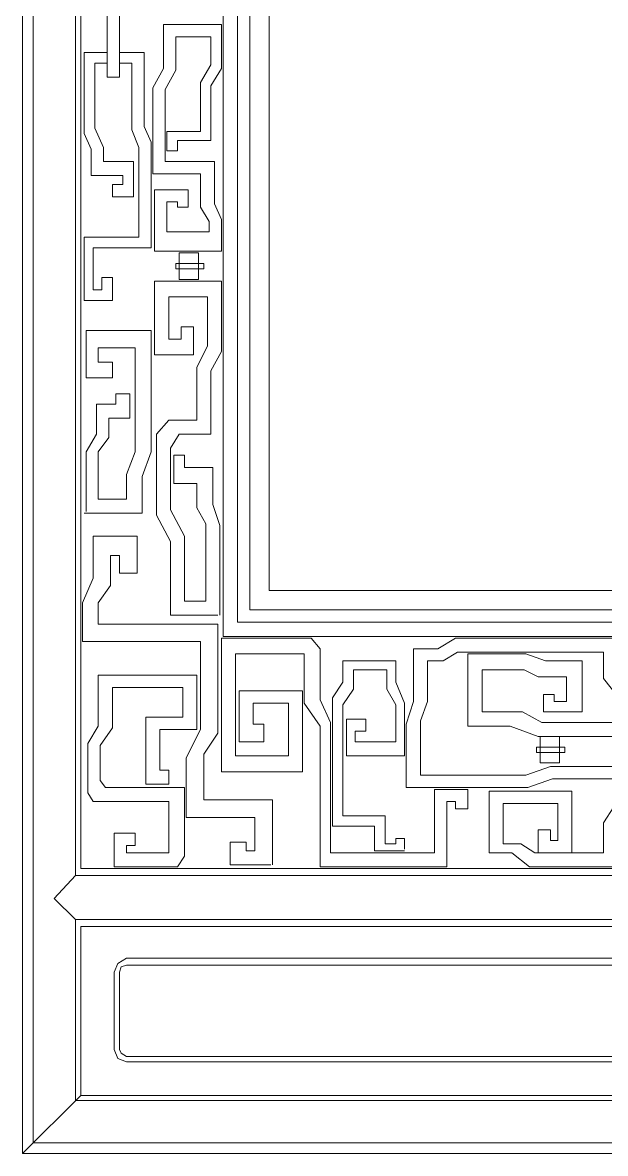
# Model space of a CAD drawing. Header units: centimetres. Extents: x -8.4 to 6.8, y -15.8 to 12.8.
# Drawn here: x -8.39 to -1.11, y -15.84 to -1.69 of the extents above; entities that cross this region are included whole.
import ezdxf

# ---------------------------------------------------------------- set-up
doc = ezdxf.new("R2010")
doc.units = ezdxf.units.CM
doc.header["$MEASUREMENT"] = 0
doc.layers.add('layer 1', color=7, linetype='Continuous')

msp = doc.modelspace()

# ---------------------------------------------------------------- linework, layer by layer
at = {"layer": 'layer 1', "color": 250, "lineweight": 0}
for points in [[(-8.38786, -15.83616), (-8.38786, -15.83616), (-8.38786, 12.7765), (-8.38786, 12.7765)], [(-8.25588, -15.70418), (-8.25588, -15.70418), (-8.25588, 12.66656), (-8.25588, 12.66656)], [(-7.72795, -12.36111), (-7.72795, -12.36111), (-7.72795, 9.30173), (-7.72795, 9.30173)], [(-7.6621, -12.27321), (-7.6621, -12.27321), (-7.6621, 9.2356), (-7.6621, 9.2356)], [(-6.18854, -4.57587), (-6.18854, -4.57587), (-6.43046, -4.57587), (-6.43046, -4.57587)], [(-6.43046, -4.57587), (-6.43046, -4.57587), (-6.43046, -4.90568), (-6.43046, -4.90568)], [(-6.18854, -4.90568), (-6.18854, -4.90568), (-6.18854, -4.57587), (-6.18854, -4.57587)], [(-6.43046, -4.90568), (-6.43046, -4.90568), (-6.18854, -4.90568), (-6.18854, -4.90568)], [(-1.67996, -10.62386), (-1.67996, -10.62386), (-1.92188, -10.62386), (-1.92188, -10.62386)], [(-1.92188, -10.62386), (-1.92188, -10.62386), (-1.92188, -10.95368), (-1.92188, -10.95368)], [(-1.67996, -10.95368), (-1.67996, -10.95368), (-1.67996, -10.62386), (-1.67996, -10.62386)], [(-1.92188, -10.95368), (-1.92188, -10.95368), (-1.67996, -10.95368), (-1.67996, -10.95368)], [(-7.6621, -12.27321), (-7.6621, -12.27321), (6.08351, -12.27321), (6.08351, -12.27321)], [(-7.72795, -12.36111), (-7.72795, -12.36111), (6.14936, -12.36111), (6.14936, -12.36111)], [(-7.72795, -12.91108), (-7.72795, -12.91108), (6.14936, -12.91108), (6.14936, -12.91108)], [(-7.72795, -15.17625), (-7.72795, -15.17625), (-7.72795, -12.91108), (-7.72795, -12.91108)], [(-7.6621, -12.99897), (-7.6621, -12.99897), (6.08351, -12.99897), (6.08351, -12.99897)], [(-7.6621, -15.1104), (-7.6621, -15.1104), (-7.6621, -12.99897), (-7.6621, -12.99897)], [(-7.09037, -13.39492), (-7.09037, -13.39492), (5.5115, -13.39492), (5.5115, -13.39492)], [(-7.24411, -14.53838), (-7.24411, -14.53838), (-7.24411, -13.5707), (-7.24411, -13.5707)], [(-7.17826, -14.53838), (-7.17826, -14.53838), (-7.17826, -13.5707), (-7.17826, -13.5707)], [(-7.09037, -13.48281), (-7.09037, -13.48281), (5.5115, -13.48281), (5.5115, -13.48281)], [(5.5115, -14.62656), (5.5115, -14.62656), (-7.09037, -14.62656), (-7.09037, -14.62656)], [(5.5115, -14.69241), (5.5115, -14.69241), (-7.09037, -14.69241), (-7.09037, -14.69241)], [(-8.38786, -15.83616), (-8.38786, -15.83616), (-7.6621, -15.1104), (-7.6621, -15.1104)], [(-7.6621, -15.1104), (-7.6621, -15.1104), (6.08351, -15.1104), (6.08351, -15.1104)], [(-7.72795, -15.17625), (-7.72795, -15.17625), (6.14936, -15.17625), (6.14936, -15.17625)], [(-8.38786, -15.83616), (-8.38786, -15.83616), (6.80927, -15.83616), (6.80927, -15.83616)], [(-8.25588, -15.70418), (-8.25588, -15.70418), (6.67729, -15.70418), (6.67729, -15.70418)]]:
    msp.add_open_spline(points, degree=3, dxfattribs=at)
for points, knots in [([(-5.88077, -9.37018), (-5.88077, -9.37018), (4.3019, -9.37018), (4.3019, -9.37018), (4.3019, -9.37018), (4.3019, -9.37018), (4.3019, 6.3108), (4.3019, 6.3108), (4.3019, 6.3108), (4.3019, 6.3108), (-5.88077, 6.3108), (-5.88077, 6.3108), (-5.88077, 6.3108), (-5.88077, 6.3108), (-5.88077, -9.37018), (-5.88077, -9.37018)], [0, 0, 0, 0, 0.25, 0.25, 0.25, 0.25, 0.5, 0.5, 0.5, 0.5, 0.75, 0.75, 0.75, 0.75, 1, 1, 1, 1]), ([(-5.7047, -9.19439), (-5.7047, -9.19439), (4.14815, -9.19439), (4.14815, -9.19439), (4.14815, -9.19439), (4.14815, -9.19439), (4.14815, 6.15677), (4.14815, 6.15677), (4.14815, 6.15677), (4.14815, 6.15677), (-5.7047, 6.15677), (-5.7047, 6.15677), (-5.7047, 6.15677), (-5.7047, 6.15677), (-5.7047, -9.19439), (-5.7047, -9.19439)], [0, 0, 0, 0, 0.25, 0.25, 0.25, 0.25, 0.5, 0.5, 0.5, 0.5, 0.75, 0.75, 0.75, 0.75, 1, 1, 1, 1]), ([(-5.55068, -9.04036), (-5.55068, -9.04036), (3.97208, -9.04036), (3.97208, -9.04036), (3.97208, -9.04036), (3.97208, -9.04036), (3.97208, 6.00275), (3.97208, 6.00275), (3.97208, 6.00275), (3.97208, 6.00275), (-5.55068, 6.00275), (-5.55068, 6.00275), (-5.55068, 6.00275), (-5.55068, 6.00275), (-5.55068, -9.04036), (-5.55068, -9.04036)], [0, 0, 0, 0, 0.25, 0.25, 0.25, 0.25, 0.5, 0.5, 0.5, 0.5, 0.75, 0.75, 0.75, 0.75, 1, 1, 1, 1]), ([(-5.30876, -8.79844), (-5.30876, -8.79844), (3.73017, -8.79844), (3.73017, -8.79844), (3.73017, -8.79844), (3.73017, -8.79844), (3.73017, 5.76083), (3.73017, 5.76083), (3.73017, 5.76083), (3.73017, 5.76083), (-5.30876, 5.76083), (-5.30876, 5.76083), (-5.30876, 5.76083), (-5.30876, 5.76083), (-5.30876, -8.79844), (-5.30876, -8.79844)], [0, 0, 0, 0, 0.25, 0.25, 0.25, 0.25, 0.5, 0.5, 0.5, 0.5, 0.75, 0.75, 0.75, 0.75, 1, 1, 1, 1]), ([(-7.33229, -0.70516), (-7.33229, -0.70516), (-7.17826, -0.70516), (-7.17826, -0.70516), (-7.17826, -0.70516), (-7.17826, -0.70516), (-7.17826, -2.37655), (-7.17826, -2.37655), (-7.17826, -2.37655), (-7.17826, -2.37655), (-7.33229, -2.37655), (-7.33229, -2.37655), (-7.33229, -2.37655), (-7.33229, -2.37655), (-7.33229, -0.70516), (-7.33229, -0.70516)], [0, 0, 0, 0, 0.25, 0.25, 0.25, 0.25, 0.5, 0.5, 0.5, 0.5, 0.75, 0.75, 0.75, 0.75, 1, 1, 1, 1]), ([(-5.90253, -1.71664), (-5.90253, -1.71664), (-6.62829, -1.71664), (-6.62829, -1.71664), (-6.62829, -1.71664), (-6.62829, -1.71664), (-6.62829, -2.26661), (-6.62829, -2.26661), (-6.62829, -2.26661), (-6.62829, -2.26661), (-6.76027, -2.50853), (-6.76027, -2.50853), (-6.76027, -2.50853), (-6.76027, -2.50853), (-6.76027, -3.58615), (-6.76027, -3.58615), (-6.76027, -3.58615), (-6.76027, -3.58615), (-6.1665, -3.58615), (-6.1665, -3.58615), (-6.1665, -3.58615), (-6.1665, -3.58615), (-6.1665, -4.00385), (-6.1665, -4.00385), (-6.1665, -4.00385), (-6.1665, -4.00385), (-6.05656, -4.17992), (-6.05656, -4.17992), (-6.05656, -4.17992), (-6.05656, -4.17992), (-6.05656, -4.31191), (-6.05656, -4.31191), (-6.05656, -4.31191), (-6.05656, -4.31191), (-6.58449, -4.31191), (-6.58449, -4.31191), (-6.58449, -4.31191), (-6.58449, -4.31191), (-6.58449, -3.93801), (-6.58449, -3.93801), (-6.58449, -3.93801), (-6.58449, -3.93801), (-6.45251, -3.93801), (-6.45251, -3.93801), (-6.45251, -3.93801), (-6.45251, -3.93801), (-6.45251, -4.00385), (-6.45251, -4.00385), (-6.45251, -4.00385), (-6.45251, -4.00385), (-6.32052, -4.00385), (-6.32052, -4.00385), (-6.32052, -4.00385), (-6.32052, -4.00385), (-6.32052, -3.78398), (-6.32052, -3.78398), (-6.32052, -3.78398), (-6.32052, -3.78398), (-6.73851, -3.78398), (-6.73851, -3.78398), (-6.73851, -3.78398), (-6.73851, -3.78398), (-6.73851, -4.55383), (-6.73851, -4.55383), (-6.73851, -4.55383), (-6.73851, -4.55383), (-5.90253, -4.55383), (-5.90253, -4.55383), (-5.90253, -4.55383), (-5.90253, -4.55383), (-5.90253, -4.15788), (-5.90253, -4.15788), (-5.90253, -4.15788), (-5.90253, -4.15788), (-5.99071, -3.96005), (-5.99071, -3.96005), (-5.99071, -3.96005), (-5.99071, -3.96005), (-5.99071, -3.43212), (-5.99071, -3.43212), (-5.99071, -3.43212), (-5.99071, -3.43212), (-6.60653, -3.43212), (-6.60653, -3.43212), (-6.60653, -3.43212), (-6.60653, -3.43212), (-6.60653, -2.53029), (-6.60653, -2.53029), (-6.60653, -2.53029), (-6.60653, -2.53029), (-6.47455, -2.28837), (-6.47455, -2.28837), (-6.47455, -2.28837), (-6.47455, -2.28837), (-6.47455, -1.87067), (-6.47455, -1.87067), (-6.47455, -1.87067), (-6.47455, -1.87067), (-6.03452, -1.87067), (-6.03452, -1.87067), (-6.03452, -1.87067), (-6.03452, -1.87067), (-6.03452, -2.22252), (-6.03452, -2.22252), (-6.03452, -2.22252), (-6.03452, -2.22252), (-6.1665, -2.4424), (-6.1665, -2.4424), (-6.1665, -2.4424), (-6.1665, -2.4424), (-6.1665, -3.05822), (-6.1665, -3.05822), (-6.1665, -3.05822), (-6.1665, -3.05822), (-6.58449, -3.05822), (-6.58449, -3.05822), (-6.58449, -3.05822), (-6.58449, -3.05822), (-6.58449, -3.30014), (-6.58449, -3.30014), (-6.58449, -3.30014), (-6.58449, -3.30014), (-6.45251, -3.30014), (-6.45251, -3.30014), (-6.45251, -3.30014), (-6.45251, -3.30014), (-6.45251, -3.16816), (-6.45251, -3.16816), (-6.45251, -3.16816), (-6.45251, -3.16816), (-6.03452, -3.16816), (-6.03452, -3.16816), (-6.03452, -3.16816), (-6.03452, -3.16816), (-6.03452, -2.48649), (-6.03452, -2.48649), (-6.03452, -2.48649), (-6.03452, -2.48649), (-5.90253, -2.26661), (-5.90253, -2.26661), (-5.90253, -2.26661), (-5.90253, -2.26661), (-5.90253, -1.71664), (-5.90253, -1.71664)], [0, 0, 0, 0, 0.02777778, 0.02777778, 0.02777778, 0.02777778, 0.05555556, 0.05555556, 0.05555556, 0.05555556, 0.08333333, 0.08333333, 0.08333333, 0.08333333, 0.11111111, 0.11111111, 0.11111111, 0.11111111, 0.13888889, 0.13888889, 0.13888889, 0.13888889, 0.16666667, 0.16666667, 0.16666667, 0.16666667, 0.19444444, 0.19444444, 0.19444444, 0.19444444, 0.22222222, 0.22222222, 0.22222222, 0.22222222, 0.25, 0.25, 0.25, 0.25, 0.27777778, 0.27777778, 0.27777778, 0.27777778, 0.30555556, 0.30555556, 0.30555556, 0.30555556, 0.33333333, 0.33333333, 0.33333333, 0.33333333, 0.36111111, 0.36111111, 0.36111111, 0.36111111, 0.38888889, 0.38888889, 0.38888889, 0.38888889, 0.41666667, 0.41666667, 0.41666667, 0.41666667, 0.44444444, 0.44444444, 0.44444444, 0.44444444, 0.47222222, 0.47222222, 0.47222222, 0.47222222, 0.5, 0.5, 0.5, 0.5, 0.52777778, 0.52777778, 0.52777778, 0.52777778, 0.55555556, 0.55555556, 0.55555556, 0.55555556, 0.58333333, 0.58333333, 0.58333333, 0.58333333, 0.61111111, 0.61111111, 0.61111111, 0.61111111, 0.63888889, 0.63888889, 0.63888889, 0.63888889, 0.66666667, 0.66666667, 0.66666667, 0.66666667, 0.69444444, 0.69444444, 0.69444444, 0.69444444, 0.72222222, 0.72222222, 0.72222222, 0.72222222, 0.75, 0.75, 0.75, 0.75, 0.77777778, 0.77777778, 0.77777778, 0.77777778, 0.80555556, 0.80555556, 0.80555556, 0.80555556, 0.83333333, 0.83333333, 0.83333333, 0.83333333, 0.86111111, 0.86111111, 0.86111111, 0.86111111, 0.88888889, 0.88888889, 0.88888889, 0.88888889, 0.91666667, 0.91666667, 0.91666667, 0.91666667, 0.94444444, 0.94444444, 0.94444444, 0.94444444, 0.97222222, 0.97222222, 0.97222222, 0.97222222, 1, 1, 1, 1]), ([(-7.33229, -2.0685), (-7.33229, -2.0685), (-7.61802, -2.0685), (-7.61802, -2.0685), (-7.61802, -2.0685), (-7.61802, -2.0685), (-7.61802, -3.08026), (-7.61802, -3.08026), (-7.61802, -3.08026), (-7.61802, -3.08026), (-7.53012, -3.2781), (-7.53012, -3.2781), (-7.53012, -3.2781), (-7.53012, -3.2781), (-7.53012, -3.60819), (-7.53012, -3.60819), (-7.53012, -3.60819), (-7.53012, -3.60819), (-7.13418, -3.60819), (-7.13418, -3.60819), (-7.13418, -3.60819), (-7.13418, -3.60819), (-7.13418, -3.71813), (-7.13418, -3.71813), (-7.13418, -3.71813), (-7.13418, -3.71813), (-7.26616, -3.71813), (-7.26616, -3.71813), (-7.26616, -3.71813), (-7.26616, -3.71813), (-7.26616, -3.87187), (-7.26616, -3.87187), (-7.26616, -3.87187), (-7.26616, -3.87187), (-7.00219, -3.87187), (-7.00219, -3.87187), (-7.00219, -3.87187), (-7.00219, -3.87187), (-7.00219, -3.43212), (-7.00219, -3.43212), (-7.00219, -3.43212), (-7.00219, -3.43212), (-7.3761, -3.43212), (-7.3761, -3.43212), (-7.3761, -3.43212), (-7.3761, -3.43212), (-7.3761, -3.25633), (-7.3761, -3.25633), (-7.3761, -3.25633), (-7.3761, -3.25633), (-7.48603, -3.01441), (-7.48603, -3.01441), (-7.48603, -3.01441), (-7.48603, -3.01441), (-7.48603, -2.20048), (-7.48603, -2.20048), (-7.48603, -2.20048), (-7.48603, -2.20048), (-7.33229, -2.20048), (-7.33229, -2.20048)], [0, 0, 0, 0, 0.06666667, 0.06666667, 0.06666667, 0.06666667, 0.13333333, 0.13333333, 0.13333333, 0.13333333, 0.2, 0.2, 0.2, 0.2, 0.26666667, 0.26666667, 0.26666667, 0.26666667, 0.33333333, 0.33333333, 0.33333333, 0.33333333, 0.4, 0.4, 0.4, 0.4, 0.46666667, 0.46666667, 0.46666667, 0.46666667, 0.53333333, 0.53333333, 0.53333333, 0.53333333, 0.6, 0.6, 0.6, 0.6, 0.66666667, 0.66666667, 0.66666667, 0.66666667, 0.73333333, 0.73333333, 0.73333333, 0.73333333, 0.8, 0.8, 0.8, 0.8, 0.86666667, 0.86666667, 0.86666667, 0.86666667, 0.93333333, 0.93333333, 0.93333333, 0.93333333, 1, 1, 1, 1]), ([(-7.61802, -5.16965), (-7.61802, -5.16965), (-7.26616, -5.16965), (-7.26616, -5.16965), (-7.26616, -5.16965), (-7.26616, -5.16965), (-7.26616, -4.88364), (-7.26616, -4.88364), (-7.26616, -4.88364), (-7.26616, -4.88364), (-7.39814, -4.88364), (-7.39814, -4.88364), (-7.39814, -4.88364), (-7.39814, -4.88364), (-7.39814, -5.03767), (-7.39814, -5.03767), (-7.39814, -5.03767), (-7.39814, -5.03767), (-7.50808, -5.03767), (-7.50808, -5.03767), (-7.50808, -5.03767), (-7.50808, -5.03767), (-7.50808, -4.50974), (-7.50808, -4.50974), (-7.50808, -4.50974), (-7.50808, -4.50974), (-6.78232, -4.50974), (-6.78232, -4.50974), (-6.78232, -4.50974), (-6.78232, -4.50974), (-6.78232, -3.1902), (-6.78232, -3.1902), (-6.78232, -3.1902), (-6.78232, -3.1902), (-6.87021, -2.99237), (-6.87021, -2.99237), (-6.87021, -2.99237), (-6.87021, -2.99237), (-6.87021, -2.0685), (-6.87021, -2.0685), (-6.87021, -2.0685), (-6.87021, -2.0685), (-7.17826, -2.0685), (-7.17826, -2.0685)], [0, 0, 0, 0, 0.09090909, 0.09090909, 0.09090909, 0.09090909, 0.18181818, 0.18181818, 0.18181818, 0.18181818, 0.27272727, 0.27272727, 0.27272727, 0.27272727, 0.36363636, 0.36363636, 0.36363636, 0.36363636, 0.45454545, 0.45454545, 0.45454545, 0.45454545, 0.54545455, 0.54545455, 0.54545455, 0.54545455, 0.63636364, 0.63636364, 0.63636364, 0.63636364, 0.72727273, 0.72727273, 0.72727273, 0.72727273, 0.81818182, 0.81818182, 0.81818182, 0.81818182, 0.90909091, 0.90909091, 0.90909091, 0.90909091, 1, 1, 1, 1]), ([(-7.17826, -2.20048), (-7.17826, -2.20048), (-7.02424, -2.20048), (-7.02424, -2.20048), (-7.02424, -2.20048), (-7.02424, -2.20048), (-7.02424, -3.03618), (-7.02424, -3.03618), (-7.02424, -3.03618), (-7.02424, -3.03618), (-6.93634, -3.25633), (-6.93634, -3.25633), (-6.93634, -3.25633), (-6.93634, -3.25633), (-6.93634, -4.37776), (-6.93634, -4.37776), (-6.93634, -4.37776), (-6.93634, -4.37776), (-7.61802, -4.37776), (-7.61802, -4.37776), (-7.61802, -4.37776), (-7.61802, -4.37776), (-7.61802, -5.16965), (-7.61802, -5.16965)], [0, 0, 0, 0, 0.16666667, 0.16666667, 0.16666667, 0.16666667, 0.33333333, 0.33333333, 0.33333333, 0.33333333, 0.5, 0.5, 0.5, 0.5, 0.66666667, 0.66666667, 0.66666667, 0.66666667, 0.83333333, 0.83333333, 0.83333333, 0.83333333, 1, 1, 1, 1]), ([(-6.12269, -4.7737), (-6.12269, -4.7737), (-6.47455, -4.7737), (-6.47455, -4.7737), (-6.47455, -4.7737), (-6.47455, -4.7737), (-6.47455, -4.70785), (-6.47455, -4.70785), (-6.47455, -4.70785), (-6.47455, -4.70785), (-6.12269, -4.70785), (-6.12269, -4.70785), (-6.12269, -4.70785), (-6.12269, -4.70785), (-6.12269, -4.7737), (-6.12269, -4.7737)], [0, 0, 0, 0, 0.25, 0.25, 0.25, 0.25, 0.5, 0.5, 0.5, 0.5, 0.75, 0.75, 0.75, 0.75, 1, 1, 1, 1]), ([(-5.94662, -9.10621), (-5.94662, -9.10621), (-6.5404, -9.10621), (-6.5404, -9.10621), (-6.5404, -9.10621), (-6.5404, -9.10621), (-6.5404, -8.18262), (-6.5404, -8.18262), (-6.5404, -8.18262), (-6.5404, -8.18262), (-6.71647, -7.85281), (-6.71647, -7.85281), (-6.71647, -7.85281), (-6.71647, -7.85281), (-6.71647, -6.84104), (-6.71647, -6.84104), (-6.71647, -6.84104), (-6.71647, -6.84104), (-6.56244, -6.66497), (-6.56244, -6.66497), (-6.56244, -6.66497), (-6.56244, -6.66497), (-6.21059, -6.66497), (-6.21059, -6.66497), (-6.21059, -6.66497), (-6.21059, -6.66497), (-6.21059, -6.00534), (-6.21059, -6.00534), (-6.21059, -6.00534), (-6.21059, -6.00534), (-6.0786, -5.74138), (-6.0786, -5.74138), (-6.0786, -5.74138), (-6.0786, -5.74138), (-6.0786, -5.12556), (-6.0786, -5.12556), (-6.0786, -5.12556), (-6.0786, -5.12556), (-6.56244, -5.12556), (-6.56244, -5.12556), (-6.56244, -5.12556), (-6.56244, -5.12556), (-6.56244, -5.65349), (-6.56244, -5.65349), (-6.56244, -5.65349), (-6.56244, -5.65349), (-6.40842, -5.65349), (-6.40842, -5.65349), (-6.40842, -5.65349), (-6.40842, -5.65349), (-6.40842, -5.49946), (-6.40842, -5.49946), (-6.40842, -5.49946), (-6.40842, -5.49946), (-6.25467, -5.49946), (-6.25467, -5.49946), (-6.25467, -5.49946), (-6.25467, -5.49946), (-6.25467, -5.85132), (-6.25467, -5.85132), (-6.25467, -5.85132), (-6.25467, -5.85132), (-6.73851, -5.85132), (-6.73851, -5.85132), (-6.73851, -5.85132), (-6.73851, -5.85132), (-6.73851, -4.92773), (-6.73851, -4.92773), (-6.73851, -4.92773), (-6.73851, -4.92773), (-5.90253, -4.92773), (-5.90253, -4.92773), (-5.90253, -4.92773), (-5.90253, -4.92773), (-5.90253, -5.80723), (-5.90253, -5.80723), (-5.90253, -5.80723), (-5.90253, -5.80723), (-6.03452, -6.04915), (-6.03452, -6.04915), (-6.03452, -6.04915), (-6.03452, -6.04915), (-6.03452, -6.84104), (-6.03452, -6.84104), (-6.03452, -6.84104), (-6.03452, -6.84104), (-6.43046, -6.84104), (-6.43046, -6.84104), (-6.43046, -6.84104), (-6.43046, -6.84104), (-6.5404, -7.01683), (-6.5404, -7.01683), (-6.5404, -7.01683), (-6.5404, -7.01683), (-6.5404, -7.78668), (-6.5404, -7.78668), (-6.5404, -7.78668), (-6.5404, -7.78668), (-6.36461, -8.11649), (-6.36461, -8.11649), (-6.36461, -8.11649), (-6.36461, -8.11649), (-6.36461, -8.93042), (-6.36461, -8.93042), (-6.36461, -8.93042), (-6.36461, -8.93042), (-6.10065, -8.93042), (-6.10065, -8.93042), (-6.10065, -8.93042), (-6.10065, -8.93042), (-6.10065, -7.96275), (-6.10065, -7.96275), (-6.10065, -7.96275), (-6.10065, -7.96275), (-6.21059, -7.76463), (-6.21059, -7.76463), (-6.21059, -7.76463), (-6.21059, -7.76463), (-6.21059, -7.45686), (-6.21059, -7.45686), (-6.21059, -7.45686), (-6.21059, -7.45686), (-6.49659, -7.45686), (-6.49659, -7.45686), (-6.49659, -7.45686), (-6.49659, -7.45686), (-6.49659, -7.105), (-6.49659, -7.105), (-6.49659, -7.105), (-6.49659, -7.105), (-6.36461, -7.105), (-6.36461, -7.105), (-6.36461, -7.105), (-6.36461, -7.105), (-6.36461, -7.25903), (-6.36461, -7.25903), (-6.36461, -7.25903), (-6.36461, -7.25903), (-6.01275, -7.25903), (-6.01275, -7.25903), (-6.01275, -7.25903), (-6.01275, -7.25903), (-6.01275, -7.72083), (-6.01275, -7.72083), (-6.01275, -7.72083), (-6.01275, -7.72083), (-5.92458, -7.98479), (-5.92458, -7.98479), (-5.92458, -7.98479), (-5.92458, -7.98479), (-5.92458, -9.10621), (-5.92458, -9.10621)], [0, 0, 0, 0, 0.02631579, 0.02631579, 0.02631579, 0.02631579, 0.05263158, 0.05263158, 0.05263158, 0.05263158, 0.07894737, 0.07894737, 0.07894737, 0.07894737, 0.10526316, 0.10526316, 0.10526316, 0.10526316, 0.13157895, 0.13157895, 0.13157895, 0.13157895, 0.15789474, 0.15789474, 0.15789474, 0.15789474, 0.18421053, 0.18421053, 0.18421053, 0.18421053, 0.21052632, 0.21052632, 0.21052632, 0.21052632, 0.23684211, 0.23684211, 0.23684211, 0.23684211, 0.26315789, 0.26315789, 0.26315789, 0.26315789, 0.28947368, 0.28947368, 0.28947368, 0.28947368, 0.31578947, 0.31578947, 0.31578947, 0.31578947, 0.34210526, 0.34210526, 0.34210526, 0.34210526, 0.36842105, 0.36842105, 0.36842105, 0.36842105, 0.39473684, 0.39473684, 0.39473684, 0.39473684, 0.42105263, 0.42105263, 0.42105263, 0.42105263, 0.44736842, 0.44736842, 0.44736842, 0.44736842, 0.47368421, 0.47368421, 0.47368421, 0.47368421, 0.5, 0.5, 0.5, 0.5, 0.52631579, 0.52631579, 0.52631579, 0.52631579, 0.55263158, 0.55263158, 0.55263158, 0.55263158, 0.57894737, 0.57894737, 0.57894737, 0.57894737, 0.60526316, 0.60526316, 0.60526316, 0.60526316, 0.63157895, 0.63157895, 0.63157895, 0.63157895, 0.65789474, 0.65789474, 0.65789474, 0.65789474, 0.68421053, 0.68421053, 0.68421053, 0.68421053, 0.71052632, 0.71052632, 0.71052632, 0.71052632, 0.73684211, 0.73684211, 0.73684211, 0.73684211, 0.76315789, 0.76315789, 0.76315789, 0.76315789, 0.78947368, 0.78947368, 0.78947368, 0.78947368, 0.81578947, 0.81578947, 0.81578947, 0.81578947, 0.84210526, 0.84210526, 0.84210526, 0.84210526, 0.86842105, 0.86842105, 0.86842105, 0.86842105, 0.89473684, 0.89473684, 0.89473684, 0.89473684, 0.92105263, 0.92105263, 0.92105263, 0.92105263, 0.94736842, 0.94736842, 0.94736842, 0.94736842, 0.97368421, 0.97368421, 0.97368421, 0.97368421, 1, 1, 1, 1]), ([(-7.61802, -7.83076), (-7.61802, -7.83076), (-6.89226, -7.83076), (-6.89226, -7.83076), (-6.89226, -7.83076), (-6.89226, -7.83076), (-6.89226, -7.36897), (-6.89226, -7.36897), (-6.89226, -7.36897), (-6.89226, -7.36897), (-6.78232, -7.06092), (-6.78232, -7.06092), (-6.78232, -7.06092), (-6.78232, -7.06092), (-6.78232, -5.54355), (-6.78232, -5.54355), (-6.78232, -5.54355), (-6.78232, -5.54355), (-7.59597, -5.54355), (-7.59597, -5.54355), (-7.59597, -5.54355), (-7.59597, -5.54355), (-7.59597, -6.13733), (-7.59597, -6.13733), (-7.59597, -6.13733), (-7.59597, -6.13733), (-7.26616, -6.13733), (-7.26616, -6.13733), (-7.26616, -6.13733), (-7.26616, -6.13733), (-7.26616, -5.93921), (-7.26616, -5.93921), (-7.26616, -5.93921), (-7.26616, -5.93921), (-7.44223, -5.93921), (-7.44223, -5.93921), (-7.44223, -5.93921), (-7.44223, -5.93921), (-7.44223, -5.76342), (-7.44223, -5.76342), (-7.44223, -5.76342), (-7.44223, -5.76342), (-6.98043, -5.76342), (-6.98043, -5.76342), (-6.98043, -5.76342), (-6.98043, -5.76342), (-6.98043, -7.06092), (-6.98043, -7.06092), (-6.98043, -7.06092), (-6.98043, -7.06092), (-7.09037, -7.34692), (-7.09037, -7.34692), (-7.09037, -7.34692), (-7.09037, -7.34692), (-7.09037, -7.65469), (-7.09037, -7.65469), (-7.09037, -7.65469), (-7.09037, -7.65469), (-7.44223, -7.65469), (-7.44223, -7.65469), (-7.44223, -7.65469), (-7.44223, -7.65469), (-7.44223, -7.06092), (-7.44223, -7.06092), (-7.44223, -7.06092), (-7.44223, -7.06092), (-7.31025, -6.88513), (-7.31025, -6.88513), (-7.31025, -6.88513), (-7.31025, -6.88513), (-7.31025, -6.64321), (-7.31025, -6.64321), (-7.31025, -6.64321), (-7.31025, -6.64321), (-7.04628, -6.64321), (-7.04628, -6.64321), (-7.04628, -6.64321), (-7.04628, -6.64321), (-7.04628, -6.33516), (-7.04628, -6.33516), (-7.04628, -6.33516), (-7.04628, -6.33516), (-7.22235, -6.33516), (-7.22235, -6.33516), (-7.22235, -6.33516), (-7.22235, -6.33516), (-7.22235, -6.46714), (-7.22235, -6.46714), (-7.22235, -6.46714), (-7.22235, -6.46714), (-7.46427, -6.46714), (-7.46427, -6.46714), (-7.46427, -6.46714), (-7.46427, -6.46714), (-7.46427, -6.84104), (-7.46427, -6.84104), (-7.46427, -6.84104), (-7.46427, -6.84104), (-7.59597, -7.06092), (-7.59597, -7.06092), (-7.59597, -7.06092), (-7.59597, -7.06092), (-7.59597, -7.80872), (-7.59597, -7.80872)], [0, 0, 0, 0, 0.03846154, 0.03846154, 0.03846154, 0.03846154, 0.07692308, 0.07692308, 0.07692308, 0.07692308, 0.11538462, 0.11538462, 0.11538462, 0.11538462, 0.15384615, 0.15384615, 0.15384615, 0.15384615, 0.19230769, 0.19230769, 0.19230769, 0.19230769, 0.23076923, 0.23076923, 0.23076923, 0.23076923, 0.26923077, 0.26923077, 0.26923077, 0.26923077, 0.30769231, 0.30769231, 0.30769231, 0.30769231, 0.34615385, 0.34615385, 0.34615385, 0.34615385, 0.38461538, 0.38461538, 0.38461538, 0.38461538, 0.42307692, 0.42307692, 0.42307692, 0.42307692, 0.46153846, 0.46153846, 0.46153846, 0.46153846, 0.5, 0.5, 0.5, 0.5, 0.53846154, 0.53846154, 0.53846154, 0.53846154, 0.57692308, 0.57692308, 0.57692308, 0.57692308, 0.61538462, 0.61538462, 0.61538462, 0.61538462, 0.65384615, 0.65384615, 0.65384615, 0.65384615, 0.69230769, 0.69230769, 0.69230769, 0.69230769, 0.73076923, 0.73076923, 0.73076923, 0.73076923, 0.76923077, 0.76923077, 0.76923077, 0.76923077, 0.80769231, 0.80769231, 0.80769231, 0.80769231, 0.84615385, 0.84615385, 0.84615385, 0.84615385, 0.88461538, 0.88461538, 0.88461538, 0.88461538, 0.92307692, 0.92307692, 0.92307692, 0.92307692, 0.96153846, 0.96153846, 0.96153846, 0.96153846, 1, 1, 1, 1]), ([(-5.26495, -12.22941), (-5.26495, -12.22941), (-5.26495, -11.41547), (-5.26495, -11.41547), (-5.26495, -11.41547), (-5.26495, -11.41547), (-6.12269, -11.41547), (-6.12269, -11.41547), (-6.12269, -11.41547), (-6.12269, -11.41547), (-6.12269, -10.84374), (-6.12269, -10.84374), (-6.12269, -10.84374), (-6.12269, -10.84374), (-5.94662, -10.57977), (-5.94662, -10.57977), (-5.94662, -10.57977), (-5.94662, -10.57977), (-5.94662, -9.21615), (-5.94662, -9.21615), (-5.94662, -9.21615), (-5.94662, -9.21615), (-7.44223, -9.21615), (-7.44223, -9.21615), (-7.44223, -9.21615), (-7.44223, -9.21615), (-7.44223, -8.95247), (-7.44223, -8.95247), (-7.44223, -8.95247), (-7.44223, -8.95247), (-7.2882, -8.73231), (-7.2882, -8.73231), (-7.2882, -8.73231), (-7.2882, -8.73231), (-7.2882, -8.35841), (-7.2882, -8.35841), (-7.2882, -8.35841), (-7.2882, -8.35841), (-7.17826, -8.35841), (-7.17826, -8.35841), (-7.17826, -8.35841), (-7.17826, -8.35841), (-7.17826, -8.57857), (-7.17826, -8.57857), (-7.17826, -8.57857), (-7.17826, -8.57857), (-6.95839, -8.57857), (-6.95839, -8.57857), (-6.95839, -8.57857), (-6.95839, -8.57857), (-6.95839, -8.11649), (-6.95839, -8.11649), (-6.95839, -8.11649), (-6.95839, -8.11649), (-7.50808, -8.11649), (-7.50808, -8.11649), (-7.50808, -8.11649), (-7.50808, -8.11649), (-7.50808, -8.64442), (-7.50808, -8.64442), (-7.50808, -8.64442), (-7.50808, -8.64442), (-7.64006, -8.95247), (-7.64006, -8.95247), (-7.64006, -8.95247), (-7.64006, -8.95247), (-7.64006, -9.43631), (-7.64006, -9.43631), (-7.64006, -9.43631), (-7.64006, -9.43631), (-6.1665, -9.43631), (-6.1665, -9.43631), (-6.1665, -9.43631), (-6.1665, -9.43631), (-6.1665, -10.53569), (-6.1665, -10.53569), (-6.1665, -10.53569), (-6.1665, -10.53569), (-6.34257, -10.88783), (-6.34257, -10.88783), (-6.34257, -10.88783), (-6.34257, -10.88783), (-6.34257, -11.63535), (-6.34257, -11.63535), (-6.34257, -11.63535), (-6.34257, -11.63535), (-5.48483, -11.63535), (-5.48483, -11.63535), (-5.48483, -11.63535), (-5.48483, -11.63535), (-5.48483, -12.05334), (-5.48483, -12.05334), (-5.48483, -12.05334), (-5.48483, -12.05334), (-5.59476, -12.05334), (-5.59476, -12.05334), (-5.59476, -12.05334), (-5.59476, -12.05334), (-5.59476, -11.9434), (-5.59476, -11.9434), (-5.59476, -11.9434), (-5.59476, -11.9434), (-5.7926, -11.9434), (-5.7926, -11.9434), (-5.7926, -11.9434), (-5.7926, -11.9434), (-5.7926, -12.22941), (-5.7926, -12.22941), (-5.7926, -12.22941), (-5.7926, -12.22941), (-5.287, -12.22941), (-5.287, -12.22941)], [0, 0, 0, 0, 0.03571429, 0.03571429, 0.03571429, 0.03571429, 0.07142857, 0.07142857, 0.07142857, 0.07142857, 0.10714286, 0.10714286, 0.10714286, 0.10714286, 0.14285714, 0.14285714, 0.14285714, 0.14285714, 0.17857143, 0.17857143, 0.17857143, 0.17857143, 0.21428571, 0.21428571, 0.21428571, 0.21428571, 0.25, 0.25, 0.25, 0.25, 0.28571429, 0.28571429, 0.28571429, 0.28571429, 0.32142857, 0.32142857, 0.32142857, 0.32142857, 0.35714286, 0.35714286, 0.35714286, 0.35714286, 0.39285714, 0.39285714, 0.39285714, 0.39285714, 0.42857143, 0.42857143, 0.42857143, 0.42857143, 0.46428571, 0.46428571, 0.46428571, 0.46428571, 0.5, 0.5, 0.5, 0.5, 0.53571429, 0.53571429, 0.53571429, 0.53571429, 0.57142857, 0.57142857, 0.57142857, 0.57142857, 0.60714286, 0.60714286, 0.60714286, 0.60714286, 0.64285714, 0.64285714, 0.64285714, 0.64285714, 0.67857143, 0.67857143, 0.67857143, 0.67857143, 0.71428571, 0.71428571, 0.71428571, 0.71428571, 0.75, 0.75, 0.75, 0.75, 0.78571429, 0.78571429, 0.78571429, 0.78571429, 0.82142857, 0.82142857, 0.82142857, 0.82142857, 0.85714286, 0.85714286, 0.85714286, 0.85714286, 0.89285714, 0.89285714, 0.89285714, 0.89285714, 0.92857143, 0.92857143, 0.92857143, 0.92857143, 0.96428571, 0.96428571, 0.96428571, 0.96428571, 1, 1, 1, 1]), ([(-2.82371, -11.52541), (-2.82371, -11.52541), (-2.82371, -11.28349), (-2.82371, -11.28349), (-2.82371, -11.28349), (-2.82371, -11.28349), (-3.24142, -11.28349), (-3.24142, -11.28349), (-3.24142, -11.28349), (-3.24142, -11.28349), (-3.24142, -12.07538), (-3.24142, -12.07538), (-3.24142, -12.07538), (-3.24142, -12.07538), (-4.53919, -12.07538), (-4.53919, -12.07538), (-4.53919, -12.07538), (-4.53919, -12.07538), (-4.53919, -10.44779), (-4.53919, -10.44779), (-4.53919, -10.44779), (-4.53919, -10.44779), (-4.67117, -10.16207), (-4.67117, -10.16207), (-4.67117, -10.16207), (-4.67117, -10.16207), (-4.67117, -9.5242), (-4.67117, -9.5242), (-4.67117, -9.5242), (-4.67117, -9.5242), (-4.78111, -9.39222), (-4.78111, -9.39222), (-4.78111, -9.39222), (-4.78111, -9.39222), (-5.90253, -9.39222), (-5.90253, -9.39222), (-5.90253, -9.39222), (-5.90253, -9.39222), (-5.90253, -11.06361), (-5.90253, -11.06361), (-5.90253, -11.06361), (-5.90253, -11.06361), (-4.89105, -11.06361), (-4.89105, -11.06361), (-4.89105, -11.06361), (-4.89105, -11.06361), (-4.89105, -10.05185), (-4.89105, -10.05185), (-4.89105, -10.05185), (-4.89105, -10.05185), (-5.68266, -10.05185), (-5.68266, -10.05185), (-5.68266, -10.05185), (-5.68266, -10.05185), (-5.68266, -10.68971), (-5.68266, -10.68971), (-5.68266, -10.68971), (-5.68266, -10.68971), (-5.37489, -10.68971), (-5.37489, -10.68971), (-5.37489, -10.68971), (-5.37489, -10.68971), (-5.37489, -10.46984), (-5.37489, -10.46984), (-5.37489, -10.46984), (-5.37489, -10.46984), (-5.50687, -10.46984), (-5.50687, -10.46984), (-5.50687, -10.46984), (-5.50687, -10.46984), (-5.50687, -10.20587), (-5.50687, -10.20587), (-5.50687, -10.20587), (-5.50687, -10.20587), (-5.06684, -10.20587), (-5.06684, -10.20587), (-5.06684, -10.20587), (-5.06684, -10.20587), (-5.06684, -10.86578), (-5.06684, -10.86578), (-5.06684, -10.86578), (-5.06684, -10.86578), (-5.72675, -10.86578), (-5.72675, -10.86578), (-5.72675, -10.86578), (-5.72675, -10.86578), (-5.72675, -9.59005), (-5.72675, -9.59005), (-5.72675, -9.59005), (-5.72675, -9.59005), (-4.86901, -9.59005), (-4.86901, -9.59005), (-4.86901, -9.59005), (-4.86901, -9.59005), (-4.86901, -10.20587), (-4.86901, -10.20587), (-4.86901, -10.20587), (-4.86901, -10.20587), (-4.67117, -10.49188), (-4.67117, -10.49188), (-4.67117, -10.49188), (-4.67117, -10.49188), (-4.67117, -12.25117), (-4.67117, -12.25117), (-4.67117, -12.25117), (-4.67117, -12.25117), (-3.08767, -12.25117), (-3.08767, -12.25117), (-3.08767, -12.25117), (-3.08767, -12.25117), (-3.08767, -11.43752), (-3.08767, -11.43752), (-3.08767, -11.43752), (-3.08767, -11.43752), (-2.97774, -11.43752), (-2.97774, -11.43752), (-2.97774, -11.43752), (-2.97774, -11.43752), (-2.97774, -11.52541), (-2.97774, -11.52541), (-2.97774, -11.52541), (-2.97774, -11.52541), (-2.82371, -11.52541), (-2.82371, -11.52541)], [0, 0, 0, 0, 0.03225806, 0.03225806, 0.03225806, 0.03225806, 0.06451613, 0.06451613, 0.06451613, 0.06451613, 0.09677419, 0.09677419, 0.09677419, 0.09677419, 0.12903226, 0.12903226, 0.12903226, 0.12903226, 0.16129032, 0.16129032, 0.16129032, 0.16129032, 0.19354839, 0.19354839, 0.19354839, 0.19354839, 0.22580645, 0.22580645, 0.22580645, 0.22580645, 0.25806452, 0.25806452, 0.25806452, 0.25806452, 0.29032258, 0.29032258, 0.29032258, 0.29032258, 0.32258065, 0.32258065, 0.32258065, 0.32258065, 0.35483871, 0.35483871, 0.35483871, 0.35483871, 0.38709677, 0.38709677, 0.38709677, 0.38709677, 0.41935484, 0.41935484, 0.41935484, 0.41935484, 0.4516129, 0.4516129, 0.4516129, 0.4516129, 0.48387097, 0.48387097, 0.48387097, 0.48387097, 0.51612903, 0.51612903, 0.51612903, 0.51612903, 0.5483871, 0.5483871, 0.5483871, 0.5483871, 0.58064516, 0.58064516, 0.58064516, 0.58064516, 0.61290323, 0.61290323, 0.61290323, 0.61290323, 0.64516129, 0.64516129, 0.64516129, 0.64516129, 0.67741935, 0.67741935, 0.67741935, 0.67741935, 0.70967742, 0.70967742, 0.70967742, 0.70967742, 0.74193548, 0.74193548, 0.74193548, 0.74193548, 0.77419355, 0.77419355, 0.77419355, 0.77419355, 0.80645161, 0.80645161, 0.80645161, 0.80645161, 0.83870968, 0.83870968, 0.83870968, 0.83870968, 0.87096774, 0.87096774, 0.87096774, 0.87096774, 0.90322581, 0.90322581, 0.90322581, 0.90322581, 0.93548387, 0.93548387, 0.93548387, 0.93548387, 0.96774194, 0.96774194, 0.96774194, 0.96774194, 1, 1, 1, 1]), ([(-1.89984, -10.44779), (-1.89984, -10.44779), (-2.14176, -10.31581), (-2.14176, -10.31581), (-2.14176, -10.31581), (-2.14176, -10.31581), (-2.64764, -10.31581), (-2.64764, -10.31581), (-2.64764, -10.31581), (-2.64764, -10.31581), (-2.64764, -9.78817), (-2.64764, -9.78817), (-2.64764, -9.78817), (-2.64764, -9.78817), (-2.12, -9.78817), (-2.12, -9.78817), (-2.12, -9.78817), (-2.12, -9.78817), (-1.94393, -9.87606), (-1.94393, -9.87606), (-1.94393, -9.87606), (-1.94393, -9.87606), (-1.59207, -9.87606), (-1.59207, -9.87606), (-1.59207, -9.87606), (-1.59207, -9.87606), (-1.59207, -10.18383), (-1.59207, -10.18383), (-1.59207, -10.18383), (-1.59207, -10.18383), (-1.74609, -10.18383), (-1.74609, -10.18383), (-1.74609, -10.18383), (-1.74609, -10.18383), (-1.74609, -10.09593), (-1.74609, -10.09593), (-1.74609, -10.09593), (-1.74609, -10.09593), (-1.87808, -10.09593), (-1.87808, -10.09593), (-1.87808, -10.09593), (-1.87808, -10.09593), (-1.87808, -10.31581), (-1.87808, -10.31581), (-1.87808, -10.31581), (-1.87808, -10.31581), (-1.39424, -10.31581), (-1.39424, -10.31581), (-1.39424, -10.31581), (-1.39424, -10.31581), (-1.39424, -9.67823), (-1.39424, -9.67823), (-1.39424, -9.67823), (-1.39424, -9.67823), (-1.85603, -9.67823), (-1.85603, -9.67823), (-1.85603, -9.67823), (-1.85603, -9.67823), (-2.09795, -9.59005), (-2.09795, -9.59005), (-2.09795, -9.59005), (-2.09795, -9.59005), (-2.82371, -9.59005), (-2.82371, -9.59005), (-2.82371, -9.59005), (-2.82371, -9.59005), (-2.82371, -10.49188), (-2.82371, -10.49188), (-2.82371, -10.49188), (-2.82371, -10.49188), (-2.29578, -10.49188), (-2.29578, -10.49188), (-2.29578, -10.49188), (-2.29578, -10.49188), (-1.94393, -10.62386), (-1.94393, -10.62386), (-1.94393, -10.62386), (-1.94393, -10.62386), (-0.80046, -10.62386), (-0.80046, -10.62386), (-0.80046, -10.62386), (-0.80046, -10.62386), (-0.80046, -10.00804), (-0.80046, -10.00804), (-0.80046, -10.00804), (-0.80046, -10.00804), (-0.9542, -9.74408), (-0.9542, -9.74408), (-0.9542, -9.74408), (-0.9542, -9.74408), (-0.9542, -9.39222), (-0.9542, -9.39222), (-0.9542, -9.39222), (-0.9542, -9.39222), (-2.97774, -9.39222), (-2.97774, -9.39222), (-2.97774, -9.39222), (-2.97774, -9.39222), (-3.19761, -9.5242), (-3.19761, -9.5242), (-3.19761, -9.5242), (-3.19761, -9.5242), (-3.50538, -9.5242), (-3.50538, -9.5242), (-3.50538, -9.5242), (-3.50538, -9.5242), (-3.50538, -10.18383), (-3.50538, -10.18383), (-3.50538, -10.18383), (-3.50538, -10.18383), (-3.59327, -10.46984), (-3.59327, -10.46984), (-3.59327, -10.46984), (-3.59327, -10.46984), (-3.59327, -11.26145), (-3.59327, -11.26145), (-3.59327, -11.26145), (-3.59327, -11.26145), (-2.07591, -11.26145), (-2.07591, -11.26145), (-2.07591, -11.26145), (-2.07591, -11.26145), (-1.76814, -11.15151), (-1.76814, -11.15151), (-1.76814, -11.15151), (-1.76814, -11.15151), (-0.99829, -11.15151), (-0.99829, -11.15151), (-0.99829, -11.15151), (-0.99829, -11.15151), (-0.99829, -11.50336), (-0.99829, -11.50336), (-0.99829, -11.50336), (-0.99829, -11.50336), (-1.13027, -11.70148), (-1.13027, -11.70148), (-1.13027, -11.70148), (-1.13027, -11.70148), (-1.13027, -12.07538), (-1.13027, -12.07538), (-1.13027, -12.07538), (-1.13027, -12.07538), (-1.98801, -12.07538), (-1.98801, -12.07538), (-1.98801, -12.07538), (-1.98801, -12.07538), (-2.1638, -11.96544), (-2.1638, -11.96544), (-2.1638, -11.96544), (-2.1638, -11.96544), (-2.38368, -11.96544), (-2.38368, -11.96544), (-2.38368, -11.96544), (-2.38368, -11.96544), (-2.38368, -11.45956), (-2.38368, -11.45956), (-2.38368, -11.45956), (-2.38368, -11.45956), (-1.70201, -11.45956), (-1.70201, -11.45956), (-1.70201, -11.45956), (-1.70201, -11.45956), (-1.70201, -11.92135), (-1.70201, -11.92135), (-1.70201, -11.92135), (-1.70201, -11.92135), (-1.7899, -11.92135), (-1.7899, -11.92135), (-1.7899, -11.92135), (-1.7899, -11.92135), (-1.7899, -11.78937), (-1.7899, -11.78937), (-1.7899, -11.78937), (-1.7899, -11.78937), (-1.94393, -11.78937), (-1.94393, -11.78937), (-1.94393, -11.78937), (-1.94393, -11.78937), (-1.94393, -12.07538), (-1.94393, -12.07538), (-1.94393, -12.07538), (-1.94393, -12.07538), (-1.52622, -12.07538), (-1.52622, -12.07538), (-1.52622, -12.07538), (-1.52622, -12.07538), (-1.52622, -11.30553), (-1.52622, -11.30553), (-1.52622, -11.30553), (-1.52622, -11.30553), (-2.55975, -11.30553), (-2.55975, -11.30553), (-2.55975, -11.30553), (-2.55975, -11.30553), (-2.55975, -12.07538), (-2.55975, -12.07538), (-2.55975, -12.07538), (-2.55975, -12.07538), (-2.27374, -12.07538), (-2.27374, -12.07538), (-2.27374, -12.07538), (-2.27374, -12.07538), (-2.05386, -12.25117), (-2.05386, -12.25117), (-2.05386, -12.25117), (-2.05386, -12.25117), (-0.9542, -12.25117), (-0.9542, -12.25117), (-0.9542, -12.25117), (-0.9542, -12.25117), (-0.9542, -11.76733), (-0.9542, -11.76733), (-0.9542, -11.76733), (-0.9542, -11.76733), (-0.82222, -11.5695), (-0.82222, -11.5695), (-0.82222, -11.5695), (-0.82222, -11.5695), (-0.82222, -10.99776), (-0.82222, -10.99776), (-0.82222, -10.99776), (-0.82222, -10.99776), (-1.7899, -10.99776), (-1.7899, -10.99776), (-1.7899, -10.99776), (-1.7899, -10.99776), (-2.09795, -11.1077), (-2.09795, -11.1077), (-2.09795, -11.1077), (-2.09795, -11.1077), (-3.41749, -11.1077), (-3.41749, -11.1077), (-3.41749, -11.1077), (-3.41749, -11.1077), (-3.41749, -10.42575), (-3.41749, -10.42575), (-3.41749, -10.42575), (-3.41749, -10.42575), (-3.32959, -10.18383), (-3.32959, -10.18383), (-3.32959, -10.18383), (-3.32959, -10.18383), (-3.32959, -9.67823), (-3.32959, -9.67823), (-3.32959, -9.67823), (-3.32959, -9.67823), (-3.13148, -9.67823), (-3.13148, -9.67823), (-3.13148, -9.67823), (-3.13148, -9.67823), (-2.95569, -9.56801), (-2.95569, -9.56801), (-2.95569, -9.56801), (-2.95569, -9.56801), (-1.13027, -9.56801), (-1.13027, -9.56801), (-1.13027, -9.56801), (-1.13027, -9.56801), (-1.13027, -9.8981), (-1.13027, -9.8981), (-1.13027, -9.8981), (-1.13027, -9.8981), (-0.9542, -10.11798), (-0.9542, -10.11798), (-0.9542, -10.11798), (-0.9542, -10.11798), (-0.9542, -10.44779), (-0.9542, -10.44779), (-0.9542, -10.44779), (-0.9542, -10.44779), (-1.89984, -10.44779), (-1.89984, -10.44779)], [0, 0, 0, 0, 0.01470588, 0.01470588, 0.01470588, 0.01470588, 0.02941176, 0.02941176, 0.02941176, 0.02941176, 0.04411765, 0.04411765, 0.04411765, 0.04411765, 0.05882353, 0.05882353, 0.05882353, 0.05882353, 0.07352941, 0.07352941, 0.07352941, 0.07352941, 0.08823529, 0.08823529, 0.08823529, 0.08823529, 0.10294118, 0.10294118, 0.10294118, 0.10294118, 0.11764706, 0.11764706, 0.11764706, 0.11764706, 0.13235294, 0.13235294, 0.13235294, 0.13235294, 0.14705882, 0.14705882, 0.14705882, 0.14705882, 0.16176471, 0.16176471, 0.16176471, 0.16176471, 0.17647059, 0.17647059, 0.17647059, 0.17647059, 0.19117647, 0.19117647, 0.19117647, 0.19117647, 0.20588235, 0.20588235, 0.20588235, 0.20588235, 0.22058824, 0.22058824, 0.22058824, 0.22058824, 0.23529412, 0.23529412, 0.23529412, 0.23529412, 0.25, 0.25, 0.25, 0.25, 0.26470588, 0.26470588, 0.26470588, 0.26470588, 0.27941176, 0.27941176, 0.27941176, 0.27941176, 0.29411765, 0.29411765, 0.29411765, 0.29411765, 0.30882353, 0.30882353, 0.30882353, 0.30882353, 0.32352941, 0.32352941, 0.32352941, 0.32352941, 0.33823529, 0.33823529, 0.33823529, 0.33823529, 0.35294118, 0.35294118, 0.35294118, 0.35294118, 0.36764706, 0.36764706, 0.36764706, 0.36764706, 0.38235294, 0.38235294, 0.38235294, 0.38235294, 0.39705882, 0.39705882, 0.39705882, 0.39705882, 0.41176471, 0.41176471, 0.41176471, 0.41176471, 0.42647059, 0.42647059, 0.42647059, 0.42647059, 0.44117647, 0.44117647, 0.44117647, 0.44117647, 0.45588235, 0.45588235, 0.45588235, 0.45588235, 0.47058824, 0.47058824, 0.47058824, 0.47058824, 0.48529412, 0.48529412, 0.48529412, 0.48529412, 0.5, 0.5, 0.5, 0.5, 0.51470588, 0.51470588, 0.51470588, 0.51470588, 0.52941176, 0.52941176, 0.52941176, 0.52941176, 0.54411765, 0.54411765, 0.54411765, 0.54411765, 0.55882353, 0.55882353, 0.55882353, 0.55882353, 0.57352941, 0.57352941, 0.57352941, 0.57352941, 0.58823529, 0.58823529, 0.58823529, 0.58823529, 0.60294118, 0.60294118, 0.60294118, 0.60294118, 0.61764706, 0.61764706, 0.61764706, 0.61764706, 0.63235294, 0.63235294, 0.63235294, 0.63235294, 0.64705882, 0.64705882, 0.64705882, 0.64705882, 0.66176471, 0.66176471, 0.66176471, 0.66176471, 0.67647059, 0.67647059, 0.67647059, 0.67647059, 0.69117647, 0.69117647, 0.69117647, 0.69117647, 0.70588235, 0.70588235, 0.70588235, 0.70588235, 0.72058824, 0.72058824, 0.72058824, 0.72058824, 0.73529412, 0.73529412, 0.73529412, 0.73529412, 0.75, 0.75, 0.75, 0.75, 0.76470588, 0.76470588, 0.76470588, 0.76470588, 0.77941176, 0.77941176, 0.77941176, 0.77941176, 0.79411765, 0.79411765, 0.79411765, 0.79411765, 0.80882353, 0.80882353, 0.80882353, 0.80882353, 0.82352941, 0.82352941, 0.82352941, 0.82352941, 0.83823529, 0.83823529, 0.83823529, 0.83823529, 0.85294118, 0.85294118, 0.85294118, 0.85294118, 0.86764706, 0.86764706, 0.86764706, 0.86764706, 0.88235294, 0.88235294, 0.88235294, 0.88235294, 0.89705882, 0.89705882, 0.89705882, 0.89705882, 0.91176471, 0.91176471, 0.91176471, 0.91176471, 0.92647059, 0.92647059, 0.92647059, 0.92647059, 0.94117647, 0.94117647, 0.94117647, 0.94117647, 0.95588235, 0.95588235, 0.95588235, 0.95588235, 0.97058824, 0.97058824, 0.97058824, 0.97058824, 0.98529412, 0.98529412, 0.98529412, 0.98529412, 1, 1, 1, 1]), ([(-3.61532, -12.03129), (-3.61532, -12.03129), (-3.61532, -11.89931), (-3.61532, -11.89931), (-3.61532, -11.89931), (-3.61532, -11.89931), (-3.72526, -11.89931), (-3.72526, -11.89931), (-3.72526, -11.89931), (-3.72526, -11.89931), (-3.72526, -11.96544), (-3.72526, -11.96544), (-3.72526, -11.96544), (-3.72526, -11.96544), (-3.85724, -11.96544), (-3.85724, -11.96544), (-3.85724, -11.96544), (-3.85724, -11.96544), (-3.85724, -11.61359), (-3.85724, -11.61359), (-3.85724, -11.61359), (-3.85724, -11.61359), (-4.38517, -11.61359), (-4.38517, -11.61359), (-4.38517, -11.61359), (-4.38517, -11.61359), (-4.38517, -10.22792), (-4.38517, -10.22792), (-4.38517, -10.22792), (-4.38517, -10.22792), (-4.25318, -10.03009), (-4.25318, -10.03009), (-4.25318, -10.03009), (-4.25318, -10.03009), (-4.25318, -9.78817), (-4.25318, -9.78817), (-4.25318, -9.78817), (-4.25318, -9.78817), (-3.83519, -9.78817), (-3.83519, -9.78817), (-3.83519, -9.78817), (-3.83519, -9.78817), (-3.83519, -10.03009), (-3.83519, -10.03009), (-3.83519, -10.03009), (-3.83519, -10.03009), (-3.72526, -10.22792), (-3.72526, -10.22792), (-3.72526, -10.22792), (-3.72526, -10.22792), (-3.72526, -10.68971), (-3.72526, -10.68971), (-3.72526, -10.68971), (-3.72526, -10.68971), (-4.23114, -10.68971), (-4.23114, -10.68971), (-4.23114, -10.68971), (-4.23114, -10.68971), (-4.23114, -10.55773), (-4.23114, -10.55773), (-4.23114, -10.55773), (-4.23114, -10.55773), (-4.09916, -10.55773), (-4.09916, -10.55773), (-4.09916, -10.55773), (-4.09916, -10.55773), (-4.09916, -10.40399), (-4.09916, -10.40399), (-4.09916, -10.40399), (-4.09916, -10.40399), (-4.34108, -10.40399), (-4.34108, -10.40399), (-4.34108, -10.40399), (-4.34108, -10.40399), (-4.34108, -10.86578), (-4.34108, -10.86578), (-4.34108, -10.86578), (-4.34108, -10.86578), (-3.61532, -10.86578), (-3.61532, -10.86578), (-3.61532, -10.86578), (-3.61532, -10.86578), (-3.61532, -10.20587), (-3.61532, -10.20587), (-3.61532, -10.20587), (-3.61532, -10.20587), (-3.72526, -9.94191), (-3.72526, -9.94191), (-3.72526, -9.94191), (-3.72526, -9.94191), (-3.72526, -9.67823), (-3.72526, -9.67823), (-3.72526, -9.67823), (-3.72526, -9.67823), (-4.38517, -9.67823), (-4.38517, -9.67823), (-4.38517, -9.67823), (-4.38517, -9.67823), (-4.38517, -9.94191), (-4.38517, -9.94191), (-4.38517, -9.94191), (-4.38517, -9.94191), (-4.51715, -10.14002), (-4.51715, -10.14002), (-4.51715, -10.14002), (-4.51715, -10.14002), (-4.51715, -11.74557), (-4.51715, -11.74557), (-4.51715, -11.74557), (-4.51715, -11.74557), (-3.98922, -11.74557), (-3.98922, -11.74557), (-3.98922, -11.74557), (-3.98922, -11.74557), (-3.98922, -12.05334), (-3.98922, -12.05334), (-3.98922, -12.05334), (-3.98922, -12.05334), (-3.61532, -12.05334), (-3.61532, -12.05334)], [0, 0, 0, 0, 0.03333333, 0.03333333, 0.03333333, 0.03333333, 0.06666667, 0.06666667, 0.06666667, 0.06666667, 0.1, 0.1, 0.1, 0.1, 0.13333333, 0.13333333, 0.13333333, 0.13333333, 0.16666667, 0.16666667, 0.16666667, 0.16666667, 0.2, 0.2, 0.2, 0.2, 0.23333333, 0.23333333, 0.23333333, 0.23333333, 0.26666667, 0.26666667, 0.26666667, 0.26666667, 0.3, 0.3, 0.3, 0.3, 0.33333333, 0.33333333, 0.33333333, 0.33333333, 0.36666667, 0.36666667, 0.36666667, 0.36666667, 0.4, 0.4, 0.4, 0.4, 0.43333333, 0.43333333, 0.43333333, 0.43333333, 0.46666667, 0.46666667, 0.46666667, 0.46666667, 0.5, 0.5, 0.5, 0.5, 0.53333333, 0.53333333, 0.53333333, 0.53333333, 0.56666667, 0.56666667, 0.56666667, 0.56666667, 0.6, 0.6, 0.6, 0.6, 0.63333333, 0.63333333, 0.63333333, 0.63333333, 0.66666667, 0.66666667, 0.66666667, 0.66666667, 0.7, 0.7, 0.7, 0.7, 0.73333333, 0.73333333, 0.73333333, 0.73333333, 0.76666667, 0.76666667, 0.76666667, 0.76666667, 0.8, 0.8, 0.8, 0.8, 0.83333333, 0.83333333, 0.83333333, 0.83333333, 0.86666667, 0.86666667, 0.86666667, 0.86666667, 0.9, 0.9, 0.9, 0.9, 0.93333333, 0.93333333, 0.93333333, 0.93333333, 0.96666667, 0.96666667, 0.96666667, 0.96666667, 1, 1, 1, 1]), ([(-6.21059, -10.53569), (-6.21059, -10.53569), (-6.21059, -9.85402), (-6.21059, -9.85402), (-6.21059, -9.85402), (-6.21059, -9.85402), (-7.44223, -9.85402), (-7.44223, -9.85402), (-7.44223, -9.85402), (-7.44223, -9.85402), (-7.44223, -10.49188), (-7.44223, -10.49188), (-7.44223, -10.49188), (-7.44223, -10.49188), (-7.57421, -10.71176), (-7.57421, -10.71176), (-7.57421, -10.71176), (-7.57421, -10.71176), (-7.57421, -11.32758), (-7.57421, -11.32758), (-7.57421, -11.32758), (-7.57421, -11.32758), (-7.50808, -11.43752), (-7.50808, -11.43752), (-7.50808, -11.43752), (-7.50808, -11.43752), (-6.56244, -11.43752), (-6.56244, -11.43752), (-6.56244, -11.43752), (-6.56244, -11.43752), (-6.56244, -12.07538), (-6.56244, -12.07538), (-6.56244, -12.07538), (-6.56244, -12.07538), (-7.09037, -12.07538), (-7.09037, -12.07538), (-7.09037, -12.07538), (-7.09037, -12.07538), (-7.09037, -11.98749), (-7.09037, -11.98749), (-7.09037, -11.98749), (-7.09037, -11.98749), (-6.98043, -11.98749), (-6.98043, -11.98749), (-6.98043, -11.98749), (-6.98043, -11.98749), (-6.98043, -11.83346), (-6.98043, -11.83346), (-6.98043, -11.83346), (-6.98043, -11.83346), (-7.24411, -11.83346), (-7.24411, -11.83346), (-7.24411, -11.83346), (-7.24411, -11.83346), (-7.24411, -12.25117), (-7.24411, -12.25117), (-7.24411, -12.25117), (-7.24411, -12.25117), (-6.45251, -12.25117), (-6.45251, -12.25117), (-6.45251, -12.25117), (-6.45251, -12.25117), (-6.36461, -12.11919), (-6.36461, -12.11919), (-6.36461, -12.11919), (-6.36461, -12.11919), (-6.36461, -11.26145), (-6.36461, -11.26145), (-6.36461, -11.26145), (-6.36461, -11.26145), (-7.35405, -11.26145), (-7.35405, -11.26145), (-7.35405, -11.26145), (-7.35405, -11.26145), (-7.42018, -11.17355), (-7.42018, -11.17355), (-7.42018, -11.17355), (-7.42018, -11.17355), (-7.42018, -10.7338), (-7.42018, -10.7338), (-7.42018, -10.7338), (-7.42018, -10.7338), (-7.26616, -10.51392), (-7.26616, -10.51392), (-7.26616, -10.51392), (-7.26616, -10.51392), (-7.26616, -10.00804), (-7.26616, -10.00804), (-7.26616, -10.00804), (-7.26616, -10.00804), (-6.38637, -10.00804), (-6.38637, -10.00804), (-6.38637, -10.00804), (-6.38637, -10.00804), (-6.38637, -10.38194), (-6.38637, -10.38194), (-6.38637, -10.38194), (-6.38637, -10.38194), (-6.84845, -10.38194), (-6.84845, -10.38194), (-6.84845, -10.38194), (-6.84845, -10.38194), (-6.84845, -11.21764), (-6.84845, -11.21764), (-6.84845, -11.21764), (-6.84845, -11.21764), (-6.56244, -11.21764), (-6.56244, -11.21764), (-6.56244, -11.21764), (-6.56244, -11.21764), (-6.56244, -11.04157), (-6.56244, -11.04157), (-6.56244, -11.04157), (-6.56244, -11.04157), (-6.67238, -11.04157), (-6.67238, -11.04157), (-6.67238, -11.04157), (-6.67238, -11.04157), (-6.67238, -10.53569), (-6.67238, -10.53569), (-6.67238, -10.53569), (-6.67238, -10.53569), (-6.21059, -10.53569), (-6.21059, -10.53569)], [0, 0, 0, 0, 0.03225806, 0.03225806, 0.03225806, 0.03225806, 0.06451613, 0.06451613, 0.06451613, 0.06451613, 0.09677419, 0.09677419, 0.09677419, 0.09677419, 0.12903226, 0.12903226, 0.12903226, 0.12903226, 0.16129032, 0.16129032, 0.16129032, 0.16129032, 0.19354839, 0.19354839, 0.19354839, 0.19354839, 0.22580645, 0.22580645, 0.22580645, 0.22580645, 0.25806452, 0.25806452, 0.25806452, 0.25806452, 0.29032258, 0.29032258, 0.29032258, 0.29032258, 0.32258065, 0.32258065, 0.32258065, 0.32258065, 0.35483871, 0.35483871, 0.35483871, 0.35483871, 0.38709677, 0.38709677, 0.38709677, 0.38709677, 0.41935484, 0.41935484, 0.41935484, 0.41935484, 0.4516129, 0.4516129, 0.4516129, 0.4516129, 0.48387097, 0.48387097, 0.48387097, 0.48387097, 0.51612903, 0.51612903, 0.51612903, 0.51612903, 0.5483871, 0.5483871, 0.5483871, 0.5483871, 0.58064516, 0.58064516, 0.58064516, 0.58064516, 0.61290323, 0.61290323, 0.61290323, 0.61290323, 0.64516129, 0.64516129, 0.64516129, 0.64516129, 0.67741935, 0.67741935, 0.67741935, 0.67741935, 0.70967742, 0.70967742, 0.70967742, 0.70967742, 0.74193548, 0.74193548, 0.74193548, 0.74193548, 0.77419355, 0.77419355, 0.77419355, 0.77419355, 0.80645161, 0.80645161, 0.80645161, 0.80645161, 0.83870968, 0.83870968, 0.83870968, 0.83870968, 0.87096774, 0.87096774, 0.87096774, 0.87096774, 0.90322581, 0.90322581, 0.90322581, 0.90322581, 0.93548387, 0.93548387, 0.93548387, 0.93548387, 0.96774194, 0.96774194, 0.96774194, 0.96774194, 1, 1, 1, 1]), ([(-1.61411, -10.82169), (-1.61411, -10.82169), (-1.96597, -10.82169), (-1.96597, -10.82169), (-1.96597, -10.82169), (-1.96597, -10.82169), (-1.96597, -10.75584), (-1.96597, -10.75584), (-1.96597, -10.75584), (-1.96597, -10.75584), (-1.61411, -10.75584), (-1.61411, -10.75584), (-1.61411, -10.75584), (-1.61411, -10.75584), (-1.61411, -10.82169), (-1.61411, -10.82169)], [0, 0, 0, 0, 0.25, 0.25, 0.25, 0.25, 0.5, 0.5, 0.5, 0.5, 0.75, 0.75, 0.75, 0.75, 1, 1, 1, 1]), ([(-7.72795, -12.91108), (-7.72795, -12.91108), (-7.99192, -12.64711), (-7.99192, -12.64711), (-7.99192, -12.64711), (-7.99192, -12.64711), (-7.72795, -12.36111), (-7.72795, -12.36111)], [0, 0, 0, 0, 0.5, 0.5, 0.5, 0.5, 1, 1, 1, 1]), ([(-7.09037, -13.39492), (-7.09037, -13.39492), (-7.20031, -13.46077), (-7.20031, -13.46077), (-7.20031, -13.46077), (-7.20031, -13.46077), (-7.24411, -13.5707), (-7.24411, -13.5707)], [0, 0, 0, 0, 0.5, 0.5, 0.5, 0.5, 1, 1, 1, 1]), ([(-7.09037, -13.48281), (-7.09037, -13.48281), (-7.15622, -13.50485), (-7.15622, -13.50485), (-7.15622, -13.50485), (-7.15622, -13.50485), (-7.17826, -13.5707), (-7.17826, -13.5707)], [0, 0, 0, 0, 0.5, 0.5, 0.5, 0.5, 1, 1, 1, 1]), ([(-7.24411, -14.53838), (-7.24411, -14.53838), (-7.20031, -14.6486), (-7.20031, -14.6486), (-7.20031, -14.6486), (-7.20031, -14.6486), (-7.09037, -14.69241), (-7.09037, -14.69241)], [0, 0, 0, 0, 0.5, 0.5, 0.5, 0.5, 1, 1, 1, 1]), ([(-7.17826, -14.53838), (-7.17826, -14.53838), (-7.15622, -14.58247), (-7.15622, -14.58247), (-7.15622, -14.58247), (-7.15622, -14.58247), (-7.09037, -14.62656), (-7.09037, -14.62656)], [0, 0, 0, 0, 0.5, 0.5, 0.5, 0.5, 1, 1, 1, 1])]:
    msp.add_open_spline(points, degree=3, knots=knots, dxfattribs=at)

doc.saveas('drawing.dxf')
